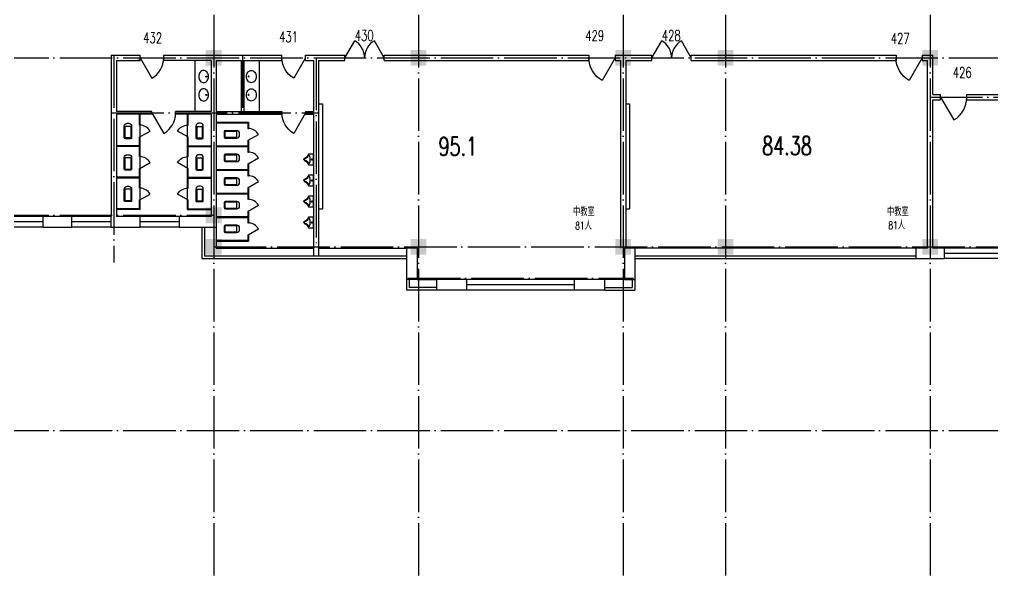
# Model space of a CAD drawing. Extents: x 165127 to 1058185, y 60808 to 144908.
# Drawn here: x 745595 to 782672, y 103603 to 124716 of the extents above; entities that cross this region are included whole.
import ezdxf
from ezdxf.enums import TextEntityAlignment as Align

# ---------------------------------------------------------------- set-up
doc = ezdxf.new("R2010")
doc.units = 0
doc.header["$LTSCALE"] = 1000
doc.linetypes.add('DOTE', pattern=[2.42, 2, -0.2, 0.02, -0.2])
doc.layers.get('0').update_dxf_attribs({"linetype": 'CONTINUOUS'})
for name, color, linetype in [('COLUMN', 7, 'CONTINUOUS'), ('DOTE', 1, 'DOTE'), ('LVTRY', 6, 'CONTINUOUS'), ('LVTRY_WINDOW', 7, 'CONTINUOUS'), ('PUB_TEXT', 7, 'CONTINUOUS'), ('WALL', 255, 'CONTINUOUS'), ('WINDOW', 2, 'CONTINUOUS'), ('WINDOW_TEXT', 7, 'CONTINUOUS'), ('面积注记', 7, 'CONTINUOUS')]:
    doc.layers.add(name, color=color, linetype=linetype)
doc.styles.add('_HZTXT', font='romans.shx', dxfattribs={"width": 0.7, "bigfont": 'z.shx'})
doc.styles.add('DIM_FONT', font='SIMPLEX.shx', dxfattribs={"width": 0.7})
doc.styles.add('SIMPLEX', font='SIMPLEX.SHX')

# ---------------------------------------------------------------- blocks, each defined once
blk = doc.blocks.new('_FZH')
blk.add_solid([(-0.5, -0.5), (0.5, -0.5), (-0.5, 0.5), (0.5, 0.5)])
blk = doc.blocks.new('_LV8')
for p, q in [((-205, 0), (205, 0)), ((-205, -191), (-205, 0)), ((205, 0), (205, -191))]:
    blk.add_line(p, q)
blk.add_circle((0, -60), 20)
for centre, radius, start, end in [((-243, -391), 203, 19.2639, 79.2894), ((-152, -175), 10, 114.1084, 248.1394), ((5, -526), 395, 66.6675, 114.1084), ((-243, -401), 233, 19.2639, 68.1394), ((0, -306), 54, 199.2639, 269.7777), ((0, -316), 24, 199.2639, 269.4998), ((0, -306), 54, 270.2223, 340.7361), ((0, -316), 24, 270.5002, 340.7361), ((243, -401), 233, 110.4941, 160.7361), ((243, -391), 203, 100.7106, 160.7361), ((158, -173), 10, 290.4941, 66.6675)]:
    blk.add_arc(centre, radius, start, end)
blk = doc.blocks.new('_LV4')
blk.add_lwpolyline([(0, -520, 0.078966), (92, -505, 0.088152), (166, -466, 0.105269), (218, -403, 0.121685), (235, -335, 0.121685), (218, -267, 0.105269), (166, -204, 0.088152), (92, -165, 0.078966), (0, -150, 0.078966), (-92, -165, 0.088152), (-166, -204, 0.105269), (-218, -267, 0.121685), (-235, -335, 0.121685), (-218, -403, 0.105269), (-166, -466, 0.088152), (-92, -505, 0.078966)], format="xyb", close=True)
blk.add_circle((0, -230), 20)
blk = doc.blocks.new('_DBLK')
blk.add_line((-0.5, 0), (0, -0.866))
blk.add_arc((-0.5, 0), 1, 300, 0)
at = {"layer": 'WINDOW_TEXT', "style": 'SIMPLEX', "flags": 9}
blk.add_attdef('A', text='', height=1, dxfattribs=at).set_placement((0, 1.5), align=Align.MIDDLE)
blk = doc.blocks.new('_LV6')
for p, q in [((-140, -340), (-140, -780)), ((-110, -340), (-110, -770)), ((100, -300), (-100, -300)), ((100, -330), (-100, -330)), ((110, -770), (110, -340)), ((140, -780), (140, -340)), ((140, -770), (-140, -770)), ((-30, -890), (30, -890))]:
    blk.add_line(p, q)
for centre, radius, start, end in [((-100, -340), 40, 90, 180), ((-100, -340), 10, 90, 180), ((100, -340), 40, 0, 90), ((100, -340), 10, 0, 90), ((-30, -780), 110, 180, 270), ((30, -780), 110, 270, 0)]:
    blk.add_arc(centre, radius, start, end)
blk = doc.blocks.new('_DBLK1')
for p, q in [((-0.5, 0), (-0.25, -0.433)), ((0.5, 0), (0.25, -0.433))]:
    blk.add_line(p, q)
for centre, start, end in [((-0.5, 0), 300, 0), ((0.5, 0), 180, 240)]:
    blk.add_arc(centre, 0.5, start, end)
at = {"layer": 'WINDOW_TEXT', "style": 'SIMPLEX', "flags": 9}
blk.add_attdef('A', text='', height=1, dxfattribs=at).set_placement((0, 1.5), align=Align.MIDDLE)
blk = doc.blocks.new('_WBLK')
for p, q in [((-0.5, 0.5), (0.5, 0.5)), ((-0.5, 0), (0.5, 0)), ((-0.5, -0.5), (0.5, -0.5))]:
    blk.add_line(p, q)
at = {"layer": 'WINDOW_TEXT', "style": 'SIMPLEX', "flags": 9}
blk.add_attdef('A', text='', height=1, dxfattribs=at).set_placement((0, 1.5), align=Align.MIDDLE)

msp = doc.modelspace()

# ---------------------------------------------------------------- linework, layer by layer
at = {"layer": 'DOTE'}
for p, q in [((752995.3, 139407.6), (752995.3, 71084.4)), ((760795.3, 139407.6), (760795.3, 71084.4)), ((768595.3, 139407.6), (768595.3, 71084.4)), ((772495.3, 139407.6), (772495.3, 71084.4)), ((780295.3, 139407.6), (780295.3, 71351.8)), ((725348.7, 123253.1), (792595.3, 123253.1)), ((749195.3, 123353.1), (749195.3, 115453.1)), ((754095.3, 123353.1), (754095.3, 121103.1)), ((756895.3, 123253.1), (756895.3, 116053.1)), ((780295.3, 121753.1), (804795.3, 121753.1)), ((749095.3, 121153.1), (756995.3, 121153.1)), ((725348.7, 117253.1), (752995.3, 117253.1)), ((752995.3, 116053.1), (792595.3, 116053.1)), ((760395.3, 114853.1), (768995.3, 114853.1)), ((725348.7, 109053.1), (859991.9, 109053.1))]:
    msp.add_line(p, q, dxfattribs=at)
at = {"layer": 'LVTRY'}
for p, q in [((752295.3, 121203.1), (752295.3, 123153.1)), ((754745.3, 121203.1), (754745.3, 123153.1)), ((750165.3, 120689.3), (750165.3, 121103.1)), ((750195.3, 119873.1), (750195.3, 121103.1)), ((751995.3, 119873.1), (751995.3, 121103.1)), ((752025.3, 120689.3), (752025.3, 121103.1)), ((750195.3, 120689.3), (750165.3, 120689.3)), ((751995.3, 120689.3), (752025.3, 120689.3)), ((753095.3, 120803.1), (754325.3, 120803.1)), ((753095.3, 120773.1), (754295.3, 120773.1)), ((754295.3, 120773.1), (754295.3, 120563.1)), ((754295.3, 120563.1), (754325.3, 120563.1)), ((754325.3, 120803.1), (754325.3, 120563.1)), ((750165.3, 119873.1), (750165.3, 120239.3)), ((750195.3, 120239.3), (750165.3, 120239.3)), ((751995.3, 120239.3), (752025.3, 120239.3)), ((752025.3, 119873.1), (752025.3, 120239.3)), ((750195.3, 119903.1), (749295.3, 119903.1)), ((750165.3, 119873.1), (749295.3, 119873.1)), ((750165.3, 119489.3), (750165.3, 119873.1)), ((750195.3, 118673.1), (750195.3, 119903.1)), ((751995.3, 119903.1), (752895.3, 119903.1)), ((751995.3, 118673.1), (751995.3, 119903.1)), ((752025.3, 119873.1), (752895.3, 119873.1)), ((752025.3, 119489.3), (752025.3, 119873.1)), ((753095.3, 119903.1), (754295.3, 119903.1)), ((753095.3, 119873.1), (754295.3, 119873.1)), ((754295.3, 120113.1), (754325.3, 120113.1)), ((754295.3, 120113.1), (754295.3, 119903.1)), ((754295.3, 119873.1), (754295.3, 119663.1)), ((754325.3, 120113.1), (754325.3, 119663.1)), ((750195.3, 119489.3), (750165.3, 119489.3)), ((751995.3, 119489.3), (752025.3, 119489.3)), ((754295.3, 119663.1), (754325.3, 119663.1)), ((750165.3, 118673.1), (750165.3, 119039.3)), ((750195.3, 119039.3), (750165.3, 119039.3)), ((751995.3, 119039.3), (752025.3, 119039.3)), ((752025.3, 118673.1), (752025.3, 119039.3)), ((754295.3, 119213.1), (754325.3, 119213.1)), ((754295.3, 119213.1), (754295.3, 119003.1)), ((754325.3, 119213.1), (754325.3, 118763.1)), ((750195.3, 118703.1), (749295.3, 118703.1)), ((750165.3, 118673.1), (749295.3, 118673.1)), ((750165.3, 118289.3), (750165.3, 118673.1)), ((750195.3, 117473.1), (750195.3, 118703.1)), ((751995.3, 118703.1), (752895.3, 118703.1)), ((751995.3, 117473.1), (751995.3, 118703.1)), ((752025.3, 118673.1), (752895.3, 118673.1)), ((752025.3, 118289.3), (752025.3, 118673.1)), ((753095.3, 119003.1), (754295.3, 119003.1)), ((753095.3, 118973.1), (754295.3, 118973.1)), ((754295.3, 118973.1), (754295.3, 118763.1)), ((754295.3, 118763.1), (754325.3, 118763.1)), ((750195.3, 118289.3), (750165.3, 118289.3)), ((751995.3, 118289.3), (752025.3, 118289.3)), ((754295.3, 118313.1), (754325.3, 118313.1)), ((754295.3, 118313.1), (754295.3, 118103.1)), ((754325.3, 118313.1), (754325.3, 117863.1)), ((753095.3, 118103.1), (754295.3, 118103.1)), ((753095.3, 118073.1), (754295.3, 118073.1)), ((754295.3, 118073.1), (754295.3, 117863.1)), ((750165.3, 117503.1), (750165.3, 117839.3)), ((750195.3, 117839.3), (750165.3, 117839.3)), ((751995.3, 117839.3), (752025.3, 117839.3)), ((752025.3, 117503.1), (752025.3, 117839.3)), ((754295.3, 117863.1), (754325.3, 117863.1)), ((750165.3, 117503.1), (749295.3, 117503.1)), ((750195.3, 117473.1), (749295.3, 117473.1)), ((751995.3, 117473.1), (752895.3, 117473.1)), ((752025.3, 117503.1), (752895.3, 117503.1)), ((753095.3, 117203.1), (754295.3, 117203.1)), ((753095.3, 117173.1), (754295.3, 117173.1)), ((754295.3, 117413.1), (754325.3, 117413.1)), ((754295.3, 117413.1), (754295.3, 117203.1)), ((754295.3, 117173.1), (754295.3, 116963.1)), ((754325.3, 117413.1), (754325.3, 116963.1)), ((754295.3, 116963.1), (754325.3, 116963.1)), ((754295.3, 116513.1), (754325.3, 116513.1)), ((754295.3, 116513.1), (754295.3, 116303.1)), ((754325.3, 116513.1), (754325.3, 116273.1)), ((753095.3, 116303.1), (754295.3, 116303.1)), ((753095.3, 116273.1), (754325.3, 116273.1))]:
    msp.add_line(p, q, dxfattribs=at)
at = {"layer": 'WALL'}
for p, q in [((749095.3, 123353.1), (750194.9, 123353.1)), ((749095.3, 123353.1), (749095.3, 117203.1)), ((749295.3, 123153.1), (750194.9, 123153.1)), ((749295.3, 123153.1), (749295.3, 121203.1)), ((750094.9, 123353.1), (750194.9, 123353.1)), ((750194.9, 123153.1), (750094.9, 123153.1)), ((750194.9, 123153.1), (750194.9, 123353.1)), ((751094.9, 123153.1), (751094.9, 123353.1)), ((751094.9, 123353.1), (755595.3, 123353.1)), ((752895.3, 123153.1), (751094.9, 123153.1)), ((752895.3, 123153.1), (752895.3, 121203.1)), ((753095.3, 123153.1), (755595.3, 123153.1)), ((753095.3, 123153.1), (753095.3, 121203.1)), ((754045.3, 123153.1), (754045.3, 121203.1)), ((754145.3, 123153.1), (754145.3, 121203.1)), ((755595.3, 123153.1), (755595.3, 123353.1)), ((756495.3, 123353.1), (757995.3, 123353.1)), ((756495.3, 123153.1), (756495.3, 123353.1)), ((756495.3, 123153.1), (756795.3, 123153.1)), ((756795.3, 123153.1), (756795.3, 121203.1)), ((756995.3, 123153.1), (756995.3, 115703.1)), ((756995.3, 123153.1), (757995.3, 123153.1)), ((757995.3, 123153.1), (757995.3, 123353.1)), ((759495.3, 123353.1), (767295.3, 123353.1)), ((759495.3, 123153.1), (759495.3, 123353.1)), ((759495.3, 123153.1), (767295.3, 123153.1)), ((767295.3, 123353.1), (767295.3, 123153.1)), ((768295.3, 123353.1), (769695.3, 123353.1)), ((768295.3, 123353.1), (768295.3, 123153.1)), ((768295.3, 123153.1), (768495.3, 123153.1)), ((768495.3, 123153.1), (768495.3, 116003.1)), ((768695.3, 123153.1), (768695.3, 116003.1)), ((768695.3, 123153.1), (769695.3, 123153.1)), ((769695.3, 123153.1), (769695.3, 123353.1)), ((771195.3, 123353.1), (778995.3, 123353.1)), ((771195.3, 123153.1), (771195.3, 123353.1)), ((771195.3, 123153.1), (778995.3, 123153.1)), ((778995.3, 123353.1), (778995.3, 123153.1)), ((779995.3, 123353.1), (780395.3, 123353.1)), ((779995.3, 123353.1), (779995.3, 123153.1)), ((779995.3, 123153.1), (780195.3, 123153.1)), ((780195.3, 116003.1), (780195.3, 123153.1)), ((780395.3, 121853.1), (780395.3, 123353.1)), ((780395.3, 121853.1), (780695.3, 121853.1)), ((780395.3, 116003.1), (780395.3, 121653.1)), ((780395.3, 121653.1), (780695.3, 121653.1)), ((780695.3, 121653.1), (780695.3, 121853.1)), ((781695.3, 121853.1), (786695.3, 121853.1)), ((781695.3, 121653.1), (781695.3, 121853.1)), ((781695.3, 121653.1), (786695.3, 121653.1)), ((750645.3, 121203.1), (749295.3, 121203.1)), ((749295.3, 121103.1), (749295.3, 117203.1)), ((750645.3, 121103.1), (749295.3, 121103.1)), ((750645.3, 121103.1), (750645.3, 121203.1)), ((752895.3, 121203.1), (751545.3, 121203.1)), ((751545.3, 121103.1), (751545.3, 121203.1)), ((752895.3, 121103.1), (751545.3, 121103.1)), ((752895.3, 121103.1), (752895.3, 117203.1)), ((753095.3, 121203.1), (755595.3, 121203.1)), ((753095.3, 121103.1), (753095.3, 116803.1)), ((753095.3, 121103.1), (755595.3, 121103.1)), ((755595.3, 121203.1), (755595.3, 121103.1)), ((756495.3, 121203.1), (756795.3, 121203.1)), ((756495.3, 121203.1), (756495.3, 121103.1)), ((756495.3, 121103.1), (756795.3, 121103.1)), ((756795.3, 121103.1), (756795.3, 115703.1)), ((747595.3, 117203.1), (746495.3, 117203.1)), ((746495.3, 116803.1), (746495.3, 117203.1)), ((747595.3, 116803.1), (747595.3, 117203.1)), ((749095.3, 116803.1), (749095.3, 117203.1)), ((750195.3, 117203.1), (749295.3, 117203.1)), ((750195.3, 116803.1), (750195.3, 117203.1)), ((752895.3, 117203.1), (751695.3, 117203.1)), ((751695.3, 116803.1), (751695.3, 117203.1)), ((746495.3, 116803.1), (747595.3, 116803.1)), ((749095.3, 116803.1), (750195.3, 116803.1)), ((751695.3, 116803.1), (753095.3, 116803.1)), ((756795.3, 115703.1), (756995.3, 115703.1)), ((760745.2, 116003.1), (760345.2, 116003.1)), ((760345.2, 116003.1), (760345.2, 114803.1)), ((760745.2, 116003.1), (760745.2, 114803.1)), ((768645.2, 116003.1), (768645.2, 114803.1)), ((769045.2, 116003.1), (768645.2, 116003.1)), ((769045.2, 116003.1), (769045.2, 114803.1)), ((779745.2, 116003.1), (779745.2, 115603.1)), ((780195.3, 116003.1), (779745.2, 116003.1)), ((780845.3, 116003.1), (780395.3, 116003.1)), ((780845.3, 115603.1), (780845.3, 116003.1)), ((779745.2, 115603.1), (780845.3, 115603.1)), ((760745.2, 114803.1), (760345.2, 114803.1)), ((762645.2, 114803.1), (761495.2, 114803.1)), ((761495.2, 114403.1), (761495.2, 114803.1)), ((762645.2, 114403.1), (762645.2, 114803.1)), ((767895.2, 114803.1), (766745.2, 114803.1)), ((766745.2, 114403.1), (766745.2, 114803.1)), ((767895.2, 114403.1), (767895.2, 114803.1)), ((768645.2, 114803.1), (769045.2, 114803.1)), ((762645.2, 114403.1), (761495.2, 114403.1)), ((767895.2, 114403.1), (766745.2, 114403.1))]:
    msp.add_line(p, q, dxfattribs=at)
at = {"layer": 'WINDOW'}
for p, q in [((756995.3, 121503.1), (757145.3, 121503.1)), ((757145.3, 121503.1), (757145.3, 117503.1)), ((768695.3, 121503.1), (768845.3, 121503.1)), ((768845.3, 121503.1), (768845.3, 117503.1)), ((756995.3, 117503.1), (757145.3, 117503.1)), ((768695.3, 117503.1), (768845.3, 117503.1)), ((752545.3, 116803.1), (752545.3, 115603.1)), ((752645.3, 116803.1), (752645.3, 115703.1)), ((753095.3, 116803.1), (753095.3, 116003.1)), ((752645.3, 115703.1), (760345.2, 115703.1)), ((753095.3, 116003.1), (756795.3, 116003.1)), ((756995.3, 116003.1), (760345.2, 116003.1)), ((779745.2, 116003.1), (769045.2, 116003.1)), ((769045.2, 115703.1), (779745.2, 115703.1)), ((752545.3, 115603.1), (760345.2, 115603.1)), ((769045.2, 115603.1), (779745.2, 115603.1)), ((760345.2, 114803.1), (760345.2, 114403.1)), ((760445.2, 114803.1), (760445.2, 114503.1)), ((760745.2, 114803.1), (761495.2, 114803.1)), ((768645.2, 114803.1), (767895.2, 114803.1)), ((768945.2, 114803.1), (768945.2, 114503.1)), ((769045.2, 114803.1), (769045.2, 114403.1)), ((761495.2, 114403.1), (760345.2, 114403.1)), ((761495.2, 114503.1), (760445.2, 114503.1)), ((767895.2, 114503.1), (768945.2, 114503.1)), ((767895.2, 114403.1), (769045.2, 114403.1))]:
    msp.add_line(p, q, dxfattribs=at)

# ---------------------------------------------------------------- block references
at = {"layer": 'COLUMN', "xscale": 600, "yscale": 600, "zscale": 600}
for p in [(752995.3, 123253.1), (760795.3, 123253.1), (768595.3, 123253.1), (772495.3, 123253.1), (780295.3, 123253.1), (752995.3, 117253.1), (752995.3, 116053.1), (760795.3, 116053.1), (768595.3, 116053.1), (772495.3, 116053.1), (780295.3, 116053.1)]:
    msp.add_blockref('_FZH', p, dxfattribs=at)
at = {"layer": 'LVTRY'}
for name, p, rotation in [('_LV4', (752946.3, 122540.4), 270), ('_LV4', (752946.3, 121840.4), 270), ('_LV6', (752460.3, 119873.1), 180), ('_LV6', (753095.3, 120338.1), 90), ('_LV6', (752460.3, 118673.1), 180), ('_LV6', (753095.3, 119438.1), 90), ('_LV6', (753095.3, 118538.1), 90), ('_LV6', (752460.3, 117473.1), 180), ('_LV6', (753095.3, 117638.1), 90), ('_LV6', (753095.3, 116738.1), 90)]:
    msp.add_blockref(name, p, dxfattribs=dict(at, rotation=rotation))
at = {"layer": 'LVTRY', "xscale": -1}
for name, p, rotation in [('_LV4', (754094.4, 122540.4), 90), ('_LV4', (754094.4, 121840.4), 90), ('_LV6', (749730.3, 119873.1), 180), ('_LV6', (749730.3, 118673.1), 180), ('_LV8', (756795.3, 119381.6), 270), ('_LV8', (756795.3, 118581.6), 270), ('_LV6', (749730.3, 117473.1), 180), ('_LV8', (756795.3, 117781.6), 270), ('_LV8', (756795.3, 116981.6), 270)]:
    msp.add_blockref(name, p, dxfattribs=dict(at, rotation=rotation))
at = {"layer": 'LVTRY_WINDOW', "zscale": 450}
for p, xscale, yscale, rotation in [((750180.3, 120464.3), -450, -450, 270), ((752010.3, 120464.3), 450, -450, 90), ((754310.3, 120338.1), 450, 450, 90), ((750180.3, 119264.3), -450, -450, 270), ((752010.3, 119264.3), 450, -450, 90), ((754310.3, 119438.1), 450, 450, 90), ((754310.3, 118538.1), 450, 450, 90), ((750180.3, 118064.3), -450, -450, 270), ((752010.3, 118064.3), 450, -450, 90), ((754310.3, 117638.1), 450, 450, 90), ((754310.3, 116738.1), 450, 450, 90)]:
    msp.add_blockref('_DBLK', p, dxfattribs=dict(at, xscale=xscale, yscale=yscale, rotation=rotation))
at = {"layer": 'WINDOW', "rotation": 180}
for name, p, xscale, yscale, zscale in [('_DBLK1', (758745.3, 123253.1), 1500, 1500, 1500), ('_DBLK1', (770445.3, 123253.1), 1500, 1500, 1500), ('_WBLK', (745745.3, 117003.1), 1500, 400.0000000004656, 1500), ('_WBLK', (748345.3, 117003.1), 1500, 400.0000000004365, 1500), ('_WBLK', (750945.3, 117003.1), 1500, 400.0000000004365, 1500), ('_WBLK', (784195.3, 115803.1), 6700, 399.9999999999708, 6700), ('_WBLK', (764695.2, 114603.1), 4100, 400.0000000000292, 4100)]:
    msp.add_blockref(name, p, dxfattribs=dict(at, xscale=xscale, yscale=yscale, zscale=zscale))
at = {"layer": 'WINDOW'}
for p, xscale, yscale, zscale in [((750644.9, 123253.1), 900, 900, 900), ((756045.3, 123253.1), -900, 900, 900), ((767795.3, 123253.1), -1000, 1000, 1000), ((779495.3, 123253.1), -1000, 1000, 1000), ((781195.3, 121753.1), 1000, 1000, 1000), ((751095.3, 121153.1), 900, 900, 900), ((756045.3, 121153.1), -900, 900, 900)]:
    msp.add_blockref('_DBLK', p, dxfattribs=dict(at, xscale=xscale, yscale=yscale, zscale=zscale))

# ---------------------------------------------------------------- texts
at = {"layer": 'PUB_TEXT', "style": '_HZTXT', "width": 0.7}
for s, p in [('中教室', (766691, 117234.1)), ('中教室', (778654.1, 117234.1)), ('81人', (766770.4, 116710.7)), ('81人', (778703.5, 116721.6))]:
    msp.add_text(s, height=300, dxfattribs=at).set_placement(p)
at = {"layer": '面积注记', "attachment_point": 1, "style": 'DIM_FONT'}
for s, insert, char_height, width in [('432', (750310.8, 124218), 400, 1072.498), ('431', (755488.2, 124255.2), 400, 1072.498), ('430', (758370.3, 124302.6), 400, 1072.498), ('429', (767153.8, 124301.1), 400, 1072.498), ('428', (770070.3, 124302.6), 400, 1072.498), ('427', (778794.6, 124190.5), 400, 1072.498), ('426', (781157.4, 122892), 400, 1072.498), ('95.1', (761563.9, 120227.3), 700, 3429.865), ('84.38', (773897.3, 120252.5), 700, 2794.704)]:
    msp.add_mtext(s, dxfattribs=dict(at, insert=insert, char_height=char_height, width=width))

doc.saveas('drawing.dxf')
